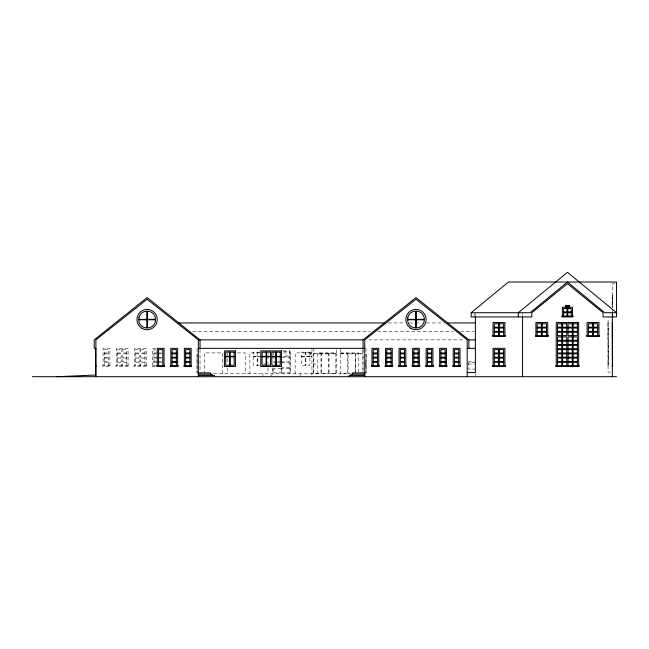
<?xml version="1.0" encoding="UTF-8"?>
<svg xmlns="http://www.w3.org/2000/svg" width="649" height="649" viewBox="0 0 649 649"><rect width="100%" height="100%" fill="white"/><g stroke="black" fill="none" stroke-linecap="round" stroke-linejoin="round"><path stroke-width="0.49" stroke-dasharray="3.25 2.43" d="M473.697 316.947L475.052 313.564M270.179 376.704L273.091 373.735L273.091 367.894M614.854 283.694L612.315 283.694L612.315 311.715M612.315 295.157L612.526 307.788M612.315 296.398L612.104 301.055L612.526 301.055M612.526 301.899L612.104 301.899L612.104 306.515M612.104 306.49L612.526 306.515M608.081 322.521L608.3 365.695M388.264 322.942L404.392 322.942M409.43 322.942L414.468 322.942M415.474 322.942L421.526 322.942M426.563 322.942L444.703 322.942M608.3 323.794L607.87 323.794L608.081 327.177M608.081 328.021L608.081 331.412M192.575 331.477L370.53 331.477M377.604 331.477L453.343 331.477M460.392 331.477L474.395 331.477M608.081 332.256L607.87 335.638L608.3 335.638M608.3 336.912L607.87 336.912L608.081 340.295M368.486 339.873L463.873 339.873M608.081 341.147L608.081 344.53M608.081 345.382L608.081 348.764M155.59 348.343L152.629 348.343L152.629 365.695M155.76 349.608L153.902 349.608L153.902 365.695M608.081 349.608L608.081 352.999M283.045 350.882L290.022 350.882L290.022 373.735M283.564 351.304L289.592 351.304L289.592 355.96L283.564 355.96M259.778 352.147L253.191 352.147L253.191 365.273L259.778 365.273M237.283 352.91L245.314 352.91L245.314 373.735M259.916 352.91L249.881 352.91L249.881 373.735M283.564 352.91L290.59 352.91L290.59 373.735M340.433 352.91L358.499 352.91L358.499 373.735M104.375 352.999L108.61 352.999M117.493 352.999L121.728 352.999L121.728 349.608M126.806 352.999L122.58 352.999L122.58 349.608M135.698 352.999L139.933 352.999L139.933 349.608M145.011 352.999L140.776 352.999L140.776 349.608M153.902 352.999L157.285 352.999M158.981 352.999L161.52 352.999M311.95 352.999L310.684 352.999L310.684 356.382L311.95 356.382L310.766 356.301M310.766 353.08L311.95 353.08M340.474 353.421L362.913 353.421L362.913 348.764M104.375 353.843L108.61 353.843M117.493 353.843L121.728 353.843L121.728 357.234L117.493 357.234M126.806 353.843L122.58 353.843L122.58 357.234L126.806 357.234M135.698 353.843L139.933 353.843L139.933 357.234L135.698 357.234M145.011 353.843L140.776 353.843L140.776 357.234L145.011 357.234M153.902 353.843L157.285 353.843M158.981 353.843L161.52 353.843M340.474 353.843L347.669 353.843L347.669 373.313L340.474 373.313M608.081 353.843L608.081 357.234M197.077 354.265L197.077 357.656M366.036 354.265L366.036 357.656M253.191 356.382L257.215 356.382L257.215 352.147M259.649 356.382L257.637 356.382L257.637 352.147M283.459 356.382L290.022 356.382M301.444 356.382L305.468 356.382L305.468 352.147M309.914 356.382L305.89 356.382L305.89 352.147M253.191 356.804L257.215 356.804L257.215 365.273M261.661 356.804L257.637 356.804L257.637 365.273M301.444 356.804L305.468 356.804L305.468 365.273M309.914 356.804L305.89 356.804L305.89 365.273M104.375 357.234L108.61 357.234M153.902 357.234L157.285 357.234M158.981 357.234L161.52 357.234M281.974 357.234L289.17 357.234L289.17 361.882L281.974 361.882M104.375 358.078L108.61 358.078M117.493 358.078L121.728 358.078L121.728 361.461L117.493 361.461M126.806 358.078L122.58 358.078L122.58 361.461L126.806 361.461M135.698 358.078L139.933 358.078L139.933 361.461L135.698 361.461M145.011 358.078L140.776 358.078L140.776 361.461L145.011 361.461M153.902 358.078L157.285 358.078M158.981 358.078L161.52 358.078M197.077 358.078L197.077 361.461M366.036 358.078L366.036 361.461M608.081 358.078L608.081 361.461M104.375 361.461L108.61 361.461M153.902 361.461L157.285 361.461M158.981 361.461L161.52 361.461M468.107 361.461L474.484 361.461M197.077 361.882L197.174 365.273M276.636 361.882L273.935 361.882L273.935 357.234M277.529 361.882L281.131 361.882M366.036 361.882L365.866 365.355M104.375 362.312L108.61 362.312M117.493 362.312L121.728 362.312L121.728 365.695M126.806 362.312L122.58 362.312L122.58 365.695M135.698 362.312L139.933 362.312L139.933 365.695M145.011 362.312L140.776 362.312L140.776 365.695M153.902 362.312L157.285 362.312M158.981 362.312L161.52 362.312M608.081 362.312L607.87 365.695L608.511 365.695L608.511 366.539L608.081 366.539M276.636 362.734L273.935 362.734L273.935 364.592M277.529 362.734L279.33 362.734M281.974 362.734L289.17 362.734L289.17 367.391L281.974 367.391M474.971 362.734L468.464 362.734L468.464 369.078L474.971 369.078M263.567 364L269.278 364M313.224 364L317.799 364M468.107 364L474.484 364M157.285 365.695L152.207 365.695L152.207 366.539L155.979 366.539M197.077 365.695L197.077 369.078M366.036 365.695L366.036 369.078M197.077 369.508L197.077 372.891M366.036 369.508L366.036 372.891M610.628 372.112L608.081 372.112L608.081 316.947M349.892 373.313L348.091 373.313L348.091 353.843L355.287 353.843L355.287 373.313M213.472 373.735L349.819 373.735M612.526 314.132L612.526 316.104M612.315 312.721L612.315 316.947M612.104 312.721L612.104 315.26M522.559 313.564L522.559 315.26M475.393 313.564L475.393 315.26M475.393 373.767L475.393 375.747M366.036 348.343L366.036 373.735M365.931 363.156L365.931 365.695M363.067 349.316L363.067 373.735M362.913 371.366L362.913 353.843L355.717 353.843L355.717 373.313M340.474 348.764L340.433 373.735M336.239 349.697L336.239 353.421L313.808 353.421L313.808 348.764M335.858 373.735L335.858 352.91L317.799 352.91L317.799 373.735M313.224 373.735L313.224 352.91L295.157 352.91L295.157 373.735M311.95 349.316L311.95 376.704M300.154 373.735L300.154 376.704M281.552 367.951L281.552 373.735M273.513 352.237L273.513 355.027M272.523 367.894L272.523 373.735M267.948 352.91L267.948 354.93M267.948 355.936L267.948 364M267.948 367.894L267.948 373.735M262.95 373.735L262.95 376.704M227.247 352.91L227.247 364M227.247 367.894L227.247 373.735M222.672 373.735L222.672 352.91L204.605 352.91L204.605 373.735M200.038 349.316L200.038 373.735M197.077 348.343L197.077 373.735M146.276 365.695L146.276 348.343L134.424 348.343L134.424 365.695M145.011 365.695L145.011 349.608L135.698 349.608L135.698 365.695M128.08 365.695L128.08 348.343L116.228 348.343L116.228 365.695M126.806 365.695L126.806 349.608L117.493 349.608L117.493 365.695M109.876 365.695L109.876 348.343L103.102 348.343L103.102 365.695M108.61 365.695L108.61 349.608L104.375 349.608L104.375 365.695M309.914 352.147L301.444 352.147L301.444 365.273L309.914 365.273L309.914 352.147M321.004 353.843L313.808 353.843L313.808 373.313L321.004 373.313L321.004 353.843M328.621 353.843L321.425 353.843L321.425 373.313L328.621 373.313L328.621 353.843M336.239 353.843L329.043 353.843L329.043 373.313L336.239 373.313L336.239 353.843M110.298 365.695L102.68 365.695L102.68 366.539L110.298 366.539L110.298 365.695M128.502 365.695L115.806 365.695L115.806 366.539L128.502 366.539L128.502 365.695M146.706 365.695L134.002 365.695L134.002 366.539L146.706 366.539L146.706 365.695M281.131 368.234L273.935 368.234L273.935 372.891L281.131 372.891L281.131 368.234M289.17 368.234L281.974 368.234L281.974 372.891L289.17 372.891L289.17 368.234"/><path stroke-width="0.97" d="M471.158 312.721L508.483 282.007L616.55 282.007L616.55 316.947L603.067 316.947L603.067 312.721L567.437 283.694L531.807 312.721L531.807 316.947L471.158 316.947L471.158 312.721L530.111 312.721L567.437 282.007L604.763 312.721L616.55 312.721L567.437 272.296L518.324 312.721L518.324 316.947M95.906 376.704L95.906 339.873L147.128 299.238L198.343 339.873L363.067 339.873L415.977 297.55L468.894 339.873L475.393 339.873M56.998 376.704L95.906 375.008M563.624 311.869L567.015 311.869L567.015 308.486M571.25 311.869L567.859 311.869L567.859 308.486M563.624 312.721L567.015 312.721L567.015 316.104M571.25 312.721L567.859 312.721L567.859 316.104M138.691 319.349L146.917 319.349L146.917 311.122M155.565 319.349L147.339 319.349L147.339 311.122M407.54 319.349L415.766 319.349L415.766 311.122M424.422 319.349L416.196 319.349L416.196 311.122M138.691 319.77L146.917 319.77L146.917 327.996M155.565 319.77L147.339 319.77L147.339 327.996M407.54 319.77L415.766 319.77L415.766 327.996M424.422 319.77L416.196 319.77L416.196 327.996M612.315 322.521L612.526 365.695M178.873 322.942L384.232 322.942M447.729 322.942L475.393 322.942M494.319 327.177L498.554 327.177L498.554 323.794M503.632 327.177L499.397 327.177L499.397 323.794M537.169 327.177L541.404 327.177L541.404 323.794M546.482 327.177L542.248 327.177L542.248 323.794M557.491 327.177L561.726 327.177L561.726 323.794M566.804 327.177L562.569 327.177L562.569 323.794M568.07 327.177L572.304 327.177L572.304 323.794M577.383 327.177L573.148 327.177L573.148 323.794M588.392 327.177L592.618 327.177L592.618 323.794M597.705 327.177L593.47 327.177L593.47 323.794M494.319 328.021L498.554 328.021L498.554 331.412L494.319 331.412M503.632 328.021L499.397 328.021L499.397 331.412L503.632 331.412M537.169 328.021L541.404 328.021L541.404 331.412L537.169 331.412M546.482 328.021L542.248 328.021L542.248 331.412L546.482 331.412M557.491 328.021L561.726 328.021L561.726 331.412L557.491 331.412M566.804 328.021L562.569 328.021L562.569 331.412L566.804 331.412M568.07 328.021L572.304 328.021L572.304 331.412L568.07 331.412M577.383 328.021L573.148 328.021L573.148 331.412L577.383 331.412M588.392 328.021L592.618 328.021L592.618 331.412L588.392 331.412M597.705 328.021L593.47 328.021L593.47 331.412L597.705 331.412M494.319 332.256L498.554 332.256L498.554 335.638M503.632 332.256L499.397 332.256L499.397 335.638M537.169 332.256L541.404 332.256L541.404 335.638M546.482 332.256L542.248 332.256L542.248 335.638M557.491 332.256L561.726 332.256L561.726 335.638M566.804 332.256L562.569 332.256L562.569 335.638M568.07 332.256L572.304 332.256L572.304 335.638M577.383 332.256L573.148 332.256L573.148 335.638M588.392 332.256L592.618 332.256L592.618 335.638M597.705 332.256L593.47 332.256L593.47 335.638M612.315 335.638L612.737 335.638L612.315 336.49M557.491 340.295L561.726 340.295L561.726 336.912M566.804 340.295L562.569 340.295L562.569 336.912M568.07 340.295L572.304 340.295L572.304 336.912M577.383 340.295L573.148 340.295L573.148 336.912M557.491 341.147L561.726 341.147L561.726 344.53L557.491 344.53M566.804 341.147L562.569 341.147L562.569 344.53L566.804 344.53M568.07 341.147L572.304 341.147L572.304 344.53L568.07 344.53M577.383 341.147L573.148 341.147L573.148 344.53L577.383 344.53M557.491 345.382L561.726 345.382L561.726 348.764L557.491 348.764M566.804 345.382L562.569 345.382L562.569 348.764L566.804 348.764M568.07 345.382L572.304 345.382L572.304 348.764L568.07 348.764M577.383 345.382L573.148 345.382L573.148 348.764L577.383 348.764M95.906 348.343L94.219 348.343L94.219 339.873L147.128 297.55L200.038 339.873L200.038 348.343M198.343 348.343L364.762 348.343M467.199 348.343L475.393 348.343M557.491 349.608L561.726 349.608L561.726 352.999L557.491 352.999M566.804 349.608L562.569 349.608L562.569 352.999L566.804 352.999M568.07 349.608L572.304 349.608L572.304 352.999L568.07 352.999M577.383 349.608L573.148 349.608L573.148 352.999L577.383 352.999M172.099 352.999L176.333 352.999M185.646 352.999L189.881 352.999M373.232 352.999L377.458 352.999M386.772 352.999L391.006 352.999M400.319 352.999L404.554 352.999M413.867 352.999L418.094 352.999M427.407 352.999L431.642 352.999M440.955 352.999L445.19 352.999M454.503 352.999L458.729 352.999M494.319 352.999L498.554 352.999L498.554 349.608M503.632 352.999L499.397 352.999L499.397 349.608M172.099 353.843L176.333 353.843M185.646 353.843L189.881 353.843M373.232 353.843L377.458 353.843M386.772 353.843L391.006 353.843M400.319 353.843L404.554 353.843M413.867 353.843L418.094 353.843M427.407 353.843L431.642 353.843M440.955 353.843L445.19 353.843M454.503 353.843L458.729 353.843M494.319 353.843L498.554 353.843L498.554 357.234L494.319 357.234M503.632 353.843L499.397 353.843L499.397 357.234L503.632 357.234M557.491 353.843L561.726 353.843L561.726 357.234L557.491 357.234M566.804 353.843L562.569 353.843L562.569 357.234L566.804 357.234M568.07 353.843L572.304 353.843L572.304 357.234L568.07 357.234M577.383 353.843L573.148 353.843L573.148 357.234L577.383 357.234M225.682 356.382L229.697 356.382L229.697 352.147M234.143 356.382L230.127 356.382L230.127 352.147M262.082 356.382L266.106 356.382L266.106 352.147M270.552 356.382L266.528 356.382L266.528 352.147M271.817 356.382L275.841 356.382L275.841 352.147M280.287 356.382L276.263 356.382L276.263 352.147M225.682 356.804L229.697 356.804L229.697 365.273M234.143 356.804L230.127 356.804L230.127 365.273M262.082 356.804L266.106 356.804L266.106 365.273M270.552 356.804L266.528 356.804L266.528 365.273M271.817 356.804L275.841 356.804L275.841 365.273M280.287 356.804L276.263 356.804L276.263 365.273M172.099 357.234L176.333 357.234M185.646 357.234L189.881 357.234M373.232 357.234L377.458 357.234M386.772 357.234L391.006 357.234M400.319 357.234L404.554 357.234M413.867 357.234L418.094 357.234M427.407 357.234L431.642 357.234M440.955 357.234L445.19 357.234M454.503 357.234L458.729 357.234M172.099 358.078L176.333 358.078M185.646 358.078L189.881 358.078M373.232 358.078L377.458 358.078M386.772 358.078L391.006 358.078M400.319 358.078L404.554 358.078M413.867 358.078L418.094 358.078M427.407 358.078L431.642 358.078M440.955 358.078L445.19 358.078M454.503 358.078L458.729 358.078M494.319 358.078L498.554 358.078L498.554 361.461L494.319 361.461M503.632 358.078L499.397 358.078L499.397 361.461L503.632 361.461M557.491 358.078L561.726 358.078L561.726 361.461L557.491 361.461M566.804 358.078L562.569 358.078L562.569 361.461L566.804 361.461M568.07 358.078L572.304 358.078L572.304 361.461L568.07 361.461M577.383 358.078L573.148 358.078L573.148 361.461L577.383 361.461M172.099 361.461L176.333 361.461M185.646 361.461L189.881 361.461M373.232 361.461L377.458 361.461M386.772 361.461L391.006 361.461M400.319 361.461L404.554 361.461M413.867 361.461L418.094 361.461M427.407 361.461L431.642 361.461M440.955 361.461L445.19 361.461M454.503 361.461L458.729 361.461M172.099 362.312L176.333 362.312M185.646 362.312L189.881 362.312M373.232 362.312L377.458 362.312M386.772 362.312L391.006 362.312M400.319 362.312L404.554 362.312M413.867 362.312L418.094 362.312M427.407 362.312L431.642 362.312M440.955 362.312L445.19 362.312M454.503 362.312L458.729 362.312M494.319 362.312L498.554 362.312L498.554 365.695M503.632 362.312L499.397 362.312L499.397 365.695M557.491 362.312L561.726 362.312L561.726 365.695M566.804 362.312L562.569 362.312L562.569 365.695M568.07 362.312L572.304 362.312L572.304 365.695M577.383 362.312L573.148 362.312L573.148 365.695M95.906 365.695L95.484 365.695L95.906 366.539M612.315 365.695L612.737 365.695L612.315 366.539M467.199 372.469L475.393 372.469L475.393 316.947M198.343 372.891L210.527 372.891L210.527 374.165M364.762 372.891L352.577 372.891L352.577 374.165M198.343 374.165L212.223 374.165L212.223 375.43M364.762 374.165L350.89 374.165L350.89 375.43M198.343 375.43L214.503 375.43L214.503 376.704M364.762 375.43L349.194 375.43L349.194 376.704M32.45 376.704L616.55 376.704M612.737 316.104L612.737 316.947M612.315 316.104L612.315 376.704M598.97 335.638L598.97 322.521L587.118 322.521L587.118 335.638M597.705 335.638L597.705 323.794L588.392 323.794L588.392 335.638M578.657 365.695L578.657 322.521L556.217 322.521L556.217 365.695M577.383 365.695L577.383 336.912L568.07 336.912L568.07 365.695M572.515 316.104L572.515 307.212L562.359 307.212L562.359 316.104M571.25 316.104L571.25 308.486L563.624 308.486L563.624 316.104M569.132 307.212L569.132 305.525L565.741 305.525L565.741 307.212M566.804 365.695L566.804 336.912L557.491 336.912L557.491 365.695M547.756 335.638L547.756 322.521L535.904 322.521L535.904 335.638M546.482 335.638L546.482 323.794L537.169 323.794L537.169 335.638M522.559 316.947L522.559 376.704M504.898 335.638L504.898 322.521L493.045 322.521L493.045 335.638M504.898 365.695L504.898 348.343L493.045 348.343L493.045 365.695M503.632 335.638L503.632 323.794L494.319 323.794L494.319 335.638M503.632 365.695L503.632 349.608L494.319 349.608L494.319 365.695M468.894 339.873L468.894 348.343M467.199 376.704L467.199 339.873L415.977 299.238L364.762 339.873L364.762 376.704M460.003 365.695L460.003 348.343L453.229 348.343L453.229 365.695M458.729 365.695L458.729 349.608L454.503 349.608L454.503 365.695M446.455 365.695L446.455 348.343L439.681 348.343L439.681 365.695M445.19 365.695L445.19 349.608L440.955 349.608L440.955 365.695M432.915 365.695L432.915 348.343L426.142 348.343L426.142 365.695M431.642 365.695L431.642 349.608L427.407 349.608L427.407 365.695M419.368 365.695L419.368 348.343L412.594 348.343L412.594 365.695M418.094 365.695L418.094 349.608L413.867 349.608L413.867 365.695M405.82 365.695L405.82 348.343L399.046 348.343L399.046 365.695M404.554 365.695L404.554 349.608L400.319 349.608L400.319 365.695M392.28 365.695L392.28 348.343L385.506 348.343L385.506 365.695M391.006 365.695L391.006 349.608L386.772 349.608L386.772 365.695M378.732 365.695L378.732 348.343L371.958 348.343L371.958 365.695M377.458 365.695L377.458 349.608L373.232 349.608L373.232 365.695M363.067 339.873L363.067 348.343M198.343 339.873L198.343 376.704M191.147 365.695L191.147 348.343L184.373 348.343L184.373 365.695M189.881 365.695L189.881 349.608L185.646 349.608L185.646 365.695M177.607 365.695L177.607 348.343L170.833 348.343L170.833 365.695M176.333 365.695L176.333 349.608L172.099 349.608L172.099 365.695M164.059 365.695L164.059 348.343L157.285 348.343L157.285 365.695M162.785 365.695L162.785 349.608L158.559 349.608L158.559 365.695M95.695 348.343L95.695 375.008M138.951 317.369L138.951 321.75A8.469 8.469 0 0 0 144.938 327.737L149.319 327.737A8.469 8.469 0 0 0 155.306 321.75L155.306 317.369A8.469 8.469 0 0 0 149.319 311.382L144.938 311.382A8.469 8.469 0 0 0 138.951 317.369M407.799 317.369L407.799 321.75A8.469 8.469 0 0 0 413.786 327.737L418.175 327.737A8.469 8.469 0 0 0 424.154 321.75L424.154 317.369A8.469 8.469 0 0 0 418.175 311.382L413.786 311.382A8.469 8.469 0 0 0 407.799 317.369M568.962 305.687L565.912 305.687L565.912 307.042L568.962 307.042L568.962 305.687M572.937 316.104L561.937 316.104L561.937 316.947L572.937 316.947L572.937 316.104M566.804 323.794L557.491 323.794L557.491 335.638L566.804 335.638L566.804 323.794M577.383 323.794L568.07 323.794L568.07 335.638L577.383 335.638L577.383 323.794M505.32 335.638L492.623 335.638L492.623 336.49L505.32 336.49L505.32 335.638M548.178 335.638L535.482 335.638L535.482 336.49L548.178 336.49L548.178 335.638M599.392 335.638L586.696 335.638L586.696 336.49L599.392 336.49L599.392 335.638M235.417 350.882L224.408 350.882L224.408 366.539L235.417 366.539L235.417 350.882M281.552 350.882L260.809 350.882L260.809 366.539L281.552 366.539L281.552 350.882M234.143 352.147L225.682 352.147L225.682 365.273L234.143 365.273L234.143 352.147M270.552 352.147L262.082 352.147L262.082 365.273L270.552 365.273L270.552 352.147M280.287 352.147L271.817 352.147L271.817 365.273L280.287 365.273L280.287 352.147M164.481 365.695L156.863 365.695L156.863 366.539L164.481 366.539L164.481 365.695M178.029 365.695L170.411 365.695L170.411 366.539L178.029 366.539L178.029 365.695M191.569 365.695L183.951 365.695L183.951 366.539L191.569 366.539L191.569 365.695M379.154 365.695L371.536 365.695L371.536 366.539L379.154 366.539L379.154 365.695M392.702 365.695L385.084 365.695L385.084 366.539L392.702 366.539L392.702 365.695M406.242 365.695L398.624 365.695L398.624 366.539L406.242 366.539L406.242 365.695M419.789 365.695L412.172 365.695L412.172 366.539L419.789 366.539L419.789 365.695M433.337 365.695L425.72 365.695L425.72 366.539L433.337 366.539L433.337 365.695M446.877 365.695L439.259 365.695L439.259 366.539L446.877 366.539L446.877 365.695M460.425 365.695L452.807 365.695L452.807 366.539L460.425 366.539L460.425 365.695M505.32 365.695L492.623 365.695L492.623 366.539L505.32 366.539L505.32 365.695M579.078 365.695L555.795 365.695L555.795 366.539L579.078 366.539L579.078 365.695M142.05 328.353A10.157 10.157 0 0 0 157.285 319.559A10.157 10.157 0 0 0 142.05 310.757A10.157 10.157 0 0 0 142.05 328.353M410.898 328.353A10.157 10.157 0 0 0 426.142 319.559A10.157 10.157 0 0 0 410.898 310.757A10.157 10.157 0 0 0 410.898 328.353"/></g></svg>
